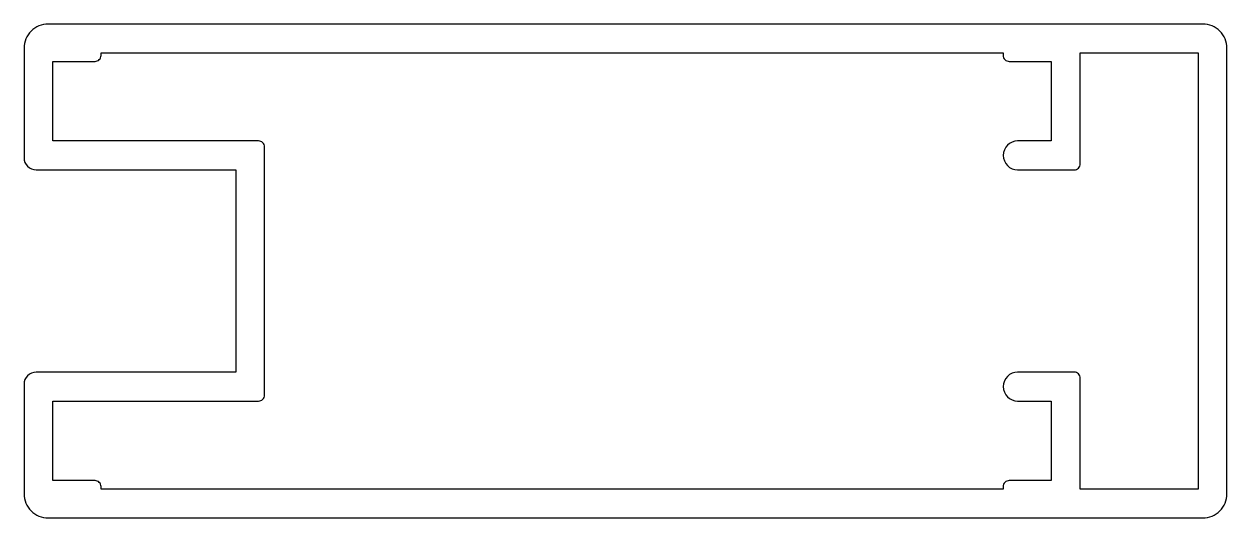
# Model space of a CAD drawing. Extents: x 743 to 793, y 294.8 to 315.3.
import ezdxf

# ---------------------------------------------------------------- set-up
doc = ezdxf.new("R2010")
doc.units = 0
doc.layers.get('0').update_dxf_attribs({"linetype": 'CONTINUOUS'})

msp = doc.modelspace()

# ---------------------------------------------------------------- linework, layer by layer
for points in [[(743.452, 309.263), (751.752, 309.263), (751.752, 300.863), (743.452, 300.863, 0.414214), (742.952, 300.363), (742.952, 295.813, 0.414214), (743.952, 294.813), (791.952, 294.813, 0.414214), (792.952, 295.813), (792.952, 314.313, 0.414214), (791.952, 315.313), (743.952, 315.313, 0.414214), (742.952, 314.313), (742.952, 309.763, 0.414214)], [(783.652, 296.113), (783.652, 296.013), (746.152, 296.013), (746.152, 296.113, 0.414214), (745.902, 296.363), (744.152, 296.363), (744.152, 299.663), (752.702, 299.663, 0.414214), (752.952, 299.913), (752.952, 310.213, 0.414214), (752.702, 310.463), (744.152, 310.463), (744.152, 313.763), (745.902, 313.763, 0.414214), (746.152, 314.013), (746.152, 314.113), (783.652, 314.113), (783.652, 314.013, 0.414214), (783.902, 313.763), (785.652, 313.763), (785.652, 310.463), (784.252, 310.463, 1), (784.252, 309.263), (786.602, 309.263, 0.414214), (786.852, 309.513), (786.852, 314.113), (791.752, 314.113), (791.752, 296.013), (786.852, 296.013), (786.852, 300.613, 0.414214), (786.602, 300.863), (784.252, 300.863, 1), (784.252, 299.663), (785.652, 299.663), (785.652, 296.363), (783.902, 296.363, 0.414214)]]:
    msp.add_lwpolyline(points, format="xyb", close=True)

doc.saveas('drawing.dxf')
